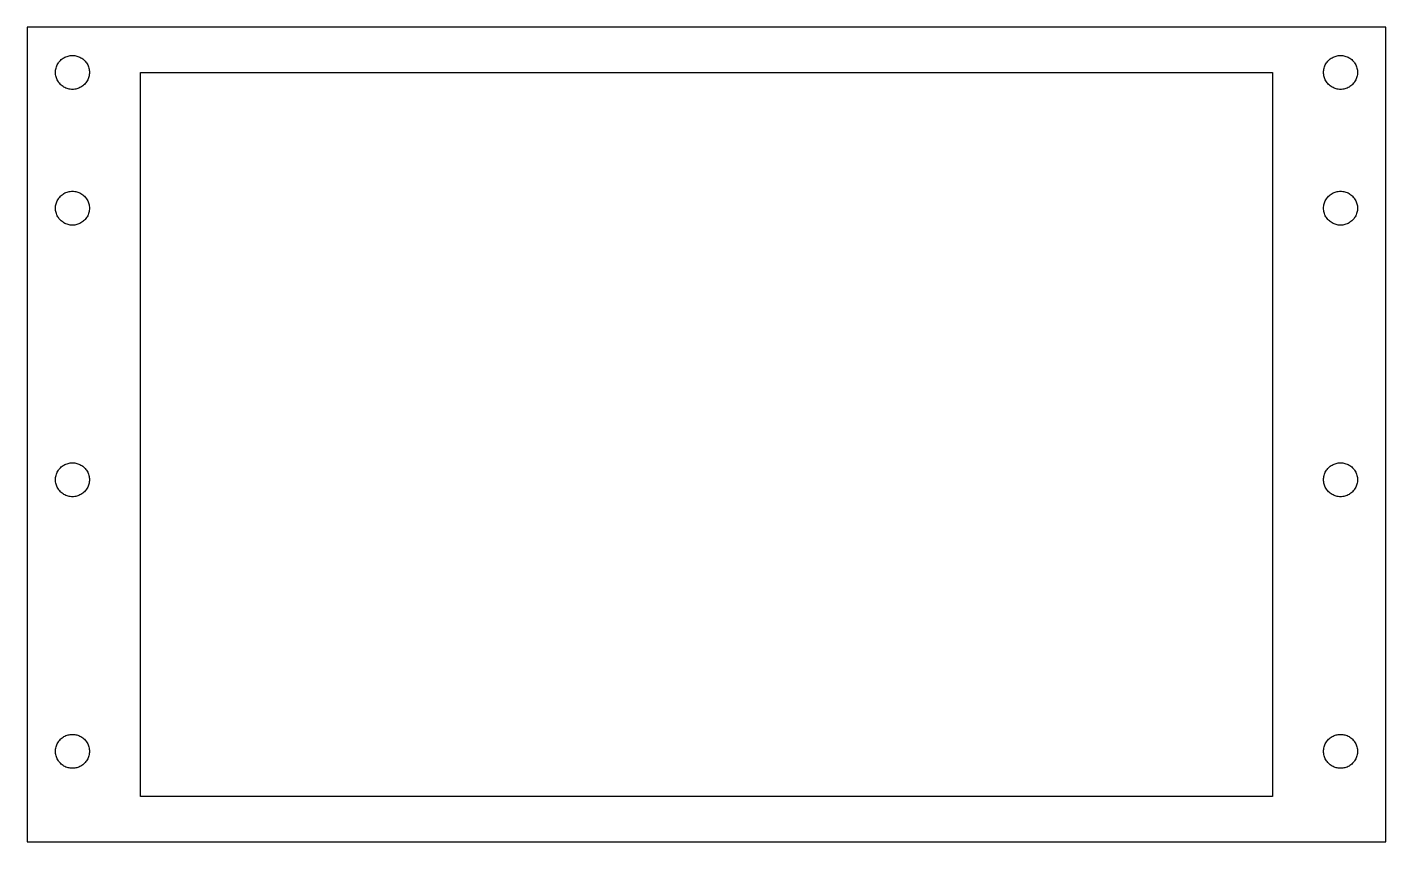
# Model space of a CAD drawing. Extents: x -90 to 90, y 6 to 114.
import ezdxf

# ---------------------------------------------------------------- set-up
doc = ezdxf.new("R2010")
doc.units = 0
doc.layers.get('0').update_dxf_attribs({"linetype": 'CONTINUOUS'})

msp = doc.modelspace()

# ---------------------------------------------------------------- linework, layer by layer
for points in [[(90, 114), (-90, 114), (-90, 6), (90, 6)], [(-84.1472, 105.755), (-84.2937, 105.769), (-84.439, 105.793), (-84.5823, 105.827), (-84.7232, 105.869), (-84.861, 105.921), (-84.9951, 105.982), (-85.125, 106.051), (-85.25, 106.129), (-85.3697, 106.215), (-85.4835, 106.308), (-85.591, 106.409), (-85.6916, 106.516), (-85.785, 106.63), (-85.8708, 106.75), (-85.9486, 106.875), (-86.018, 107.005), (-86.0787, 107.139), (-86.1306, 107.277), (-86.1733, 107.418), (-86.2068, 107.561), (-86.2308, 107.706), (-86.2452, 107.853), (-86.25, 108), (-86.2452, 108.147), (-86.2308, 108.294), (-86.2068, 108.439), (-86.1733, 108.582), (-86.1306, 108.723), (-86.0787, 108.861), (-86.018, 108.995), (-85.9486, 109.125), (-85.8708, 109.25), (-85.785, 109.37), (-85.6916, 109.484), (-85.591, 109.591), (-85.4835, 109.692), (-85.3697, 109.785), (-85.25, 109.871), (-85.125, 109.949), (-84.9951, 110.018), (-84.861, 110.079), (-84.7232, 110.131), (-84.5823, 110.173), (-84.439, 110.207), (-84.2937, 110.231), (-84.1472, 110.245), (-84, 110.25), (-83.8528, 110.245), (-83.7063, 110.231), (-83.561, 110.207), (-83.4177, 110.173), (-83.2768, 110.131), (-83.139, 110.079), (-83.0049, 110.018), (-82.875, 109.949), (-82.75, 109.871), (-82.6303, 109.785), (-82.5165, 109.692), (-82.409, 109.591), (-82.3084, 109.484), (-82.215, 109.37), (-82.1292, 109.25), (-82.0514, 109.125), (-81.982, 108.995), (-81.9213, 108.861), (-81.8694, 108.723), (-81.8267, 108.582), (-81.7932, 108.439), (-81.7692, 108.294), (-81.7548, 108.147), (-81.75, 108), (-81.7548, 107.853), (-81.7692, 107.706), (-81.7932, 107.561), (-81.8267, 107.418), (-81.8694, 107.277), (-81.9213, 107.139), (-81.982, 107.005), (-82.0514, 106.875), (-82.1292, 106.75), (-82.215, 106.63), (-82.3084, 106.516), (-82.409, 106.409), (-82.5165, 106.308), (-82.6303, 106.215), (-82.75, 106.129), (-82.875, 106.051), (-83.0049, 105.982), (-83.139, 105.921), (-83.2768, 105.869), (-83.4177, 105.827), (-83.561, 105.793), (-83.7063, 105.769), (-83.8528, 105.755), (-84, 105.75)], [(83.8528, 105.755), (83.7063, 105.769), (83.561, 105.793), (83.4177, 105.827), (83.2768, 105.869), (83.139, 105.921), (83.0049, 105.982), (82.875, 106.051), (82.75, 106.129), (82.6303, 106.215), (82.5165, 106.308), (82.409, 106.409), (82.3084, 106.516), (82.215, 106.63), (82.1292, 106.75), (82.0514, 106.875), (81.982, 107.005), (81.9213, 107.139), (81.8694, 107.277), (81.8267, 107.418), (81.7932, 107.561), (81.7692, 107.706), (81.7548, 107.853), (81.75, 108), (81.7548, 108.147), (81.7692, 108.294), (81.7932, 108.439), (81.8267, 108.582), (81.8694, 108.723), (81.9213, 108.861), (81.982, 108.995), (82.0514, 109.125), (82.1292, 109.25), (82.215, 109.37), (82.3084, 109.484), (82.409, 109.591), (82.5165, 109.692), (82.6303, 109.785), (82.75, 109.871), (82.875, 109.949), (83.0049, 110.018), (83.139, 110.079), (83.2768, 110.131), (83.4177, 110.173), (83.561, 110.207), (83.7063, 110.231), (83.8528, 110.245), (84, 110.25), (84.1472, 110.245), (84.2937, 110.231), (84.439, 110.207), (84.5823, 110.173), (84.7232, 110.131), (84.861, 110.079), (84.9951, 110.018), (85.125, 109.949), (85.25, 109.871), (85.3697, 109.785), (85.4835, 109.692), (85.591, 109.591), (85.6916, 109.484), (85.785, 109.37), (85.8708, 109.25), (85.9486, 109.125), (86.018, 108.995), (86.0787, 108.861), (86.1306, 108.723), (86.1733, 108.582), (86.2068, 108.439), (86.2308, 108.294), (86.2452, 108.147), (86.25, 108), (86.2452, 107.853), (86.2308, 107.706), (86.2068, 107.561), (86.1733, 107.418), (86.1306, 107.277), (86.0787, 107.139), (86.018, 107.005), (85.9486, 106.875), (85.8708, 106.75), (85.785, 106.63), (85.6916, 106.516), (85.591, 106.409), (85.4835, 106.308), (85.3697, 106.215), (85.25, 106.129), (85.125, 106.051), (84.9951, 105.982), (84.861, 105.921), (84.7232, 105.869), (84.5823, 105.827), (84.439, 105.793), (84.2937, 105.769), (84.1472, 105.755), (84, 105.75)], [(-75, 12), (-75, 108), (75, 108), (75, 12)], [(-84.1472, 87.7548), (-84.2937, 87.7692), (-84.439, 87.7932), (-84.5823, 87.8267), (-84.7232, 87.8694), (-84.861, 87.9213), (-84.9951, 87.982), (-85.125, 88.0514), (-85.25, 88.1292), (-85.3697, 88.215), (-85.4835, 88.3084), (-85.591, 88.409), (-85.6916, 88.5165), (-85.785, 88.6303), (-85.8708, 88.75), (-85.9486, 88.875), (-86.018, 89.0049), (-86.0787, 89.139), (-86.1306, 89.2768), (-86.1733, 89.4177), (-86.2068, 89.561), (-86.2308, 89.7063), (-86.2452, 89.8528), (-86.25, 90), (-86.2452, 90.1472), (-86.2308, 90.2937), (-86.2068, 90.439), (-86.1733, 90.5823), (-86.1306, 90.7232), (-86.0787, 90.861), (-86.018, 90.9951), (-85.9486, 91.125), (-85.8708, 91.25), (-85.785, 91.3697), (-85.6916, 91.4835), (-85.591, 91.591), (-85.4835, 91.6916), (-85.3697, 91.785), (-85.25, 91.8708), (-85.125, 91.9486), (-84.9951, 92.018), (-84.861, 92.0787), (-84.7232, 92.1306), (-84.5823, 92.1733), (-84.439, 92.2068), (-84.2937, 92.2308), (-84.1472, 92.2452), (-84, 92.25), (-83.8528, 92.2452), (-83.7063, 92.2308), (-83.561, 92.2068), (-83.4177, 92.1733), (-83.2768, 92.1306), (-83.139, 92.0787), (-83.0049, 92.018), (-82.875, 91.9486), (-82.75, 91.8708), (-82.6303, 91.785), (-82.5165, 91.6916), (-82.409, 91.591), (-82.3084, 91.4835), (-82.215, 91.3697), (-82.1292, 91.25), (-82.0514, 91.125), (-81.982, 90.9951), (-81.9213, 90.861), (-81.8694, 90.7232), (-81.8267, 90.5823), (-81.7932, 90.439), (-81.7692, 90.2937), (-81.7548, 90.1472), (-81.75, 90), (-81.7548, 89.8528), (-81.7692, 89.7063), (-81.7932, 89.561), (-81.8267, 89.4177), (-81.8694, 89.2768), (-81.9213, 89.139), (-81.982, 89.0049), (-82.0514, 88.875), (-82.1292, 88.75), (-82.215, 88.6303), (-82.3084, 88.5165), (-82.409, 88.409), (-82.5165, 88.3084), (-82.6303, 88.215), (-82.75, 88.1292), (-82.875, 88.0514), (-83.0049, 87.982), (-83.139, 87.9213), (-83.2768, 87.8694), (-83.4177, 87.8267), (-83.561, 87.7932), (-83.7063, 87.7692), (-83.8528, 87.7548), (-84, 87.75)], [(83.8528, 87.7548), (83.7063, 87.7692), (83.561, 87.7932), (83.4177, 87.8267), (83.2768, 87.8694), (83.139, 87.9213), (83.0049, 87.982), (82.875, 88.0514), (82.75, 88.1292), (82.6303, 88.215), (82.5165, 88.3084), (82.409, 88.409), (82.3084, 88.5165), (82.215, 88.6303), (82.1292, 88.75), (82.0514, 88.875), (81.982, 89.0049), (81.9213, 89.139), (81.8694, 89.2768), (81.8267, 89.4177), (81.7932, 89.561), (81.7692, 89.7063), (81.7548, 89.8528), (81.75, 90), (81.7548, 90.1472), (81.7692, 90.2937), (81.7932, 90.439), (81.8267, 90.5823), (81.8694, 90.7232), (81.9213, 90.861), (81.982, 90.9951), (82.0514, 91.125), (82.1292, 91.25), (82.215, 91.3697), (82.3084, 91.4835), (82.409, 91.591), (82.5165, 91.6916), (82.6303, 91.785), (82.75, 91.8708), (82.875, 91.9486), (83.0049, 92.018), (83.139, 92.0787), (83.2768, 92.1306), (83.4177, 92.1733), (83.561, 92.2068), (83.7063, 92.2308), (83.8528, 92.2452), (84, 92.25), (84.1472, 92.2452), (84.2937, 92.2308), (84.439, 92.2068), (84.5823, 92.1733), (84.7232, 92.1306), (84.861, 92.0787), (84.9951, 92.018), (85.125, 91.9486), (85.25, 91.8708), (85.3697, 91.785), (85.4835, 91.6916), (85.591, 91.591), (85.6916, 91.4835), (85.785, 91.3697), (85.8708, 91.25), (85.9486, 91.125), (86.018, 90.9951), (86.0787, 90.861), (86.1306, 90.7232), (86.1733, 90.5823), (86.2068, 90.439), (86.2308, 90.2937), (86.2452, 90.1472), (86.25, 90), (86.2452, 89.8528), (86.2308, 89.7063), (86.2068, 89.561), (86.1733, 89.4177), (86.1306, 89.2768), (86.0787, 89.139), (86.018, 89.0049), (85.9486, 88.875), (85.8708, 88.75), (85.785, 88.6303), (85.6916, 88.5165), (85.591, 88.409), (85.4835, 88.3084), (85.3697, 88.215), (85.25, 88.1292), (85.125, 88.0514), (84.9951, 87.982), (84.861, 87.9213), (84.7232, 87.8694), (84.5823, 87.8267), (84.439, 87.7932), (84.2937, 87.7692), (84.1472, 87.7548), (84, 87.75)], [(-84.1472, 51.7548), (-84.2937, 51.7692), (-84.439, 51.7932), (-84.5823, 51.8267), (-84.7232, 51.8694), (-84.861, 51.9213), (-84.9951, 51.982), (-85.125, 52.0514), (-85.25, 52.1292), (-85.3697, 52.215), (-85.4835, 52.3084), (-85.591, 52.409), (-85.6916, 52.5165), (-85.785, 52.6303), (-85.8708, 52.75), (-85.9486, 52.875), (-86.018, 53.0049), (-86.0787, 53.139), (-86.1306, 53.2768), (-86.1733, 53.4177), (-86.2068, 53.561), (-86.2308, 53.7063), (-86.2452, 53.8528), (-86.25, 54), (-86.2452, 54.1472), (-86.2308, 54.2937), (-86.2068, 54.439), (-86.1733, 54.5823), (-86.1306, 54.7232), (-86.0787, 54.861), (-86.018, 54.9951), (-85.9486, 55.125), (-85.8708, 55.25), (-85.785, 55.3697), (-85.6916, 55.4835), (-85.591, 55.591), (-85.4835, 55.6916), (-85.3697, 55.785), (-85.25, 55.8708), (-85.125, 55.9486), (-84.9951, 56.018), (-84.861, 56.0787), (-84.7232, 56.1306), (-84.5823, 56.1733), (-84.439, 56.2068), (-84.2937, 56.2308), (-84.1472, 56.2452), (-84, 56.25), (-83.8528, 56.2452), (-83.7063, 56.2308), (-83.561, 56.2068), (-83.4177, 56.1733), (-83.2768, 56.1306), (-83.139, 56.0787), (-83.0049, 56.018), (-82.875, 55.9486), (-82.75, 55.8708), (-82.6303, 55.785), (-82.5165, 55.6916), (-82.409, 55.591), (-82.3084, 55.4835), (-82.215, 55.3697), (-82.1292, 55.25), (-82.0514, 55.125), (-81.982, 54.9951), (-81.9213, 54.861), (-81.8694, 54.7232), (-81.8267, 54.5823), (-81.7932, 54.439), (-81.7692, 54.2937), (-81.7548, 54.1472), (-81.75, 54), (-81.7548, 53.8528), (-81.7692, 53.7063), (-81.7932, 53.561), (-81.8267, 53.4177), (-81.8694, 53.2768), (-81.9213, 53.139), (-81.982, 53.0049), (-82.0514, 52.875), (-82.1292, 52.75), (-82.215, 52.6303), (-82.3084, 52.5165), (-82.409, 52.409), (-82.5165, 52.3084), (-82.6303, 52.215), (-82.75, 52.1292), (-82.875, 52.0514), (-83.0049, 51.982), (-83.139, 51.9213), (-83.2768, 51.8694), (-83.4177, 51.8267), (-83.561, 51.7932), (-83.7063, 51.7692), (-83.8528, 51.7548), (-84, 51.75)], [(83.8528, 51.7548), (83.7063, 51.7692), (83.561, 51.7932), (83.4177, 51.8267), (83.2768, 51.8694), (83.139, 51.9213), (83.0049, 51.982), (82.875, 52.0514), (82.75, 52.1292), (82.6303, 52.215), (82.5165, 52.3084), (82.409, 52.409), (82.3084, 52.5165), (82.215, 52.6303), (82.1292, 52.75), (82.0514, 52.875), (81.982, 53.0049), (81.9213, 53.139), (81.8694, 53.2768), (81.8267, 53.4177), (81.7932, 53.561), (81.7692, 53.7063), (81.7548, 53.8528), (81.75, 54), (81.7548, 54.1472), (81.7692, 54.2937), (81.7932, 54.439), (81.8267, 54.5823), (81.8694, 54.7232), (81.9213, 54.861), (81.982, 54.9951), (82.0514, 55.125), (82.1292, 55.25), (82.215, 55.3697), (82.3084, 55.4835), (82.409, 55.591), (82.5165, 55.6916), (82.6303, 55.785), (82.75, 55.8708), (82.875, 55.9486), (83.0049, 56.018), (83.139, 56.0787), (83.2768, 56.1306), (83.4177, 56.1733), (83.561, 56.2068), (83.7063, 56.2308), (83.8528, 56.2452), (84, 56.25), (84.1472, 56.2452), (84.2937, 56.2308), (84.439, 56.2068), (84.5823, 56.1733), (84.7232, 56.1306), (84.861, 56.0787), (84.9951, 56.018), (85.125, 55.9486), (85.25, 55.8708), (85.3697, 55.785), (85.4835, 55.6916), (85.591, 55.591), (85.6916, 55.4835), (85.785, 55.3697), (85.8708, 55.25), (85.9486, 55.125), (86.018, 54.9951), (86.0787, 54.861), (86.1306, 54.7232), (86.1733, 54.5823), (86.2068, 54.439), (86.2308, 54.2937), (86.2452, 54.1472), (86.25, 54), (86.2452, 53.8528), (86.2308, 53.7063), (86.2068, 53.561), (86.1733, 53.4177), (86.1306, 53.2768), (86.0787, 53.139), (86.018, 53.0049), (85.9486, 52.875), (85.8708, 52.75), (85.785, 52.6303), (85.6916, 52.5165), (85.591, 52.409), (85.4835, 52.3084), (85.3697, 52.215), (85.25, 52.1292), (85.125, 52.0514), (84.9951, 51.982), (84.861, 51.9213), (84.7232, 51.8694), (84.5823, 51.8267), (84.439, 51.7932), (84.2937, 51.7692), (84.1472, 51.7548), (84, 51.75)], [(-84.1472, 15.7548), (-84.2937, 15.7692), (-84.439, 15.7932), (-84.5823, 15.8267), (-84.7232, 15.8694), (-84.861, 15.9213), (-84.9951, 15.982), (-85.125, 16.0514), (-85.25, 16.1292), (-85.3697, 16.215), (-85.4835, 16.3084), (-85.591, 16.409), (-85.6916, 16.5165), (-85.785, 16.6303), (-85.8708, 16.75), (-85.9486, 16.875), (-86.018, 17.0049), (-86.0787, 17.139), (-86.1306, 17.2768), (-86.1733, 17.4177), (-86.2068, 17.561), (-86.2308, 17.7063), (-86.2452, 17.8528), (-86.25, 18), (-86.2452, 18.1472), (-86.2308, 18.2937), (-86.2068, 18.439), (-86.1733, 18.5823), (-86.1306, 18.7232), (-86.0787, 18.861), (-86.018, 18.9951), (-85.9486, 19.125), (-85.8708, 19.25), (-85.785, 19.3697), (-85.6916, 19.4835), (-85.591, 19.591), (-85.4835, 19.6916), (-85.3697, 19.785), (-85.25, 19.8708), (-85.125, 19.9486), (-84.9951, 20.018), (-84.861, 20.0787), (-84.7232, 20.1306), (-84.5823, 20.1733), (-84.439, 20.2068), (-84.2937, 20.2308), (-84.1472, 20.2452), (-84, 20.25), (-83.8528, 20.2452), (-83.7063, 20.2308), (-83.561, 20.2068), (-83.4177, 20.1733), (-83.2768, 20.1306), (-83.139, 20.0787), (-83.0049, 20.018), (-82.875, 19.9486), (-82.75, 19.8708), (-82.6303, 19.785), (-82.5165, 19.6916), (-82.409, 19.591), (-82.3084, 19.4835), (-82.215, 19.3697), (-82.1292, 19.25), (-82.0514, 19.125), (-81.982, 18.9951), (-81.9213, 18.861), (-81.8694, 18.7232), (-81.8267, 18.5823), (-81.7932, 18.439), (-81.7692, 18.2937), (-81.7548, 18.1472), (-81.75, 18), (-81.7548, 17.8528), (-81.7692, 17.7063), (-81.7932, 17.561), (-81.8267, 17.4177), (-81.8694, 17.2768), (-81.9213, 17.139), (-81.982, 17.0049), (-82.0514, 16.875), (-82.1292, 16.75), (-82.215, 16.6303), (-82.3084, 16.5165), (-82.409, 16.409), (-82.5165, 16.3084), (-82.6303, 16.215), (-82.75, 16.1292), (-82.875, 16.0514), (-83.0049, 15.982), (-83.139, 15.9213), (-83.2768, 15.8694), (-83.4177, 15.8267), (-83.561, 15.7932), (-83.7063, 15.7692), (-83.8528, 15.7548), (-84, 15.75)], [(83.8528, 15.7548), (83.7063, 15.7692), (83.561, 15.7932), (83.4177, 15.8267), (83.2768, 15.8694), (83.139, 15.9213), (83.0049, 15.982), (82.875, 16.0514), (82.75, 16.1292), (82.6303, 16.215), (82.5165, 16.3084), (82.409, 16.409), (82.3084, 16.5165), (82.215, 16.6303), (82.1292, 16.75), (82.0514, 16.875), (81.982, 17.0049), (81.9213, 17.139), (81.8694, 17.2768), (81.8267, 17.4177), (81.7932, 17.561), (81.7692, 17.7063), (81.7548, 17.8528), (81.75, 18), (81.7548, 18.1472), (81.7692, 18.2937), (81.7932, 18.439), (81.8267, 18.5823), (81.8694, 18.7232), (81.9213, 18.861), (81.982, 18.9951), (82.0514, 19.125), (82.1292, 19.25), (82.215, 19.3697), (82.3084, 19.4835), (82.409, 19.591), (82.5165, 19.6916), (82.6303, 19.785), (82.75, 19.8708), (82.875, 19.9486), (83.0049, 20.018), (83.139, 20.0787), (83.2768, 20.1306), (83.4177, 20.1733), (83.561, 20.2068), (83.7063, 20.2308), (83.8528, 20.2452), (84, 20.25), (84.1472, 20.2452), (84.2937, 20.2308), (84.439, 20.2068), (84.5823, 20.1733), (84.7232, 20.1306), (84.861, 20.0787), (84.9951, 20.018), (85.125, 19.9486), (85.25, 19.8708), (85.3697, 19.785), (85.4835, 19.6916), (85.591, 19.591), (85.6916, 19.4835), (85.785, 19.3697), (85.8708, 19.25), (85.9486, 19.125), (86.018, 18.9951), (86.0787, 18.861), (86.1306, 18.7232), (86.1733, 18.5823), (86.2068, 18.439), (86.2308, 18.2937), (86.2452, 18.1472), (86.25, 18), (86.2452, 17.8528), (86.2308, 17.7063), (86.2068, 17.561), (86.1733, 17.4177), (86.1306, 17.2768), (86.0787, 17.139), (86.018, 17.0049), (85.9486, 16.875), (85.8708, 16.75), (85.785, 16.6303), (85.6916, 16.5165), (85.591, 16.409), (85.4835, 16.3084), (85.3697, 16.215), (85.25, 16.1292), (85.125, 16.0514), (84.9951, 15.982), (84.861, 15.9213), (84.7232, 15.8694), (84.5823, 15.8267), (84.439, 15.7932), (84.2937, 15.7692), (84.1472, 15.7548), (84, 15.75)]]:
    msp.add_lwpolyline(points, close=True)

doc.saveas('drawing.dxf')
